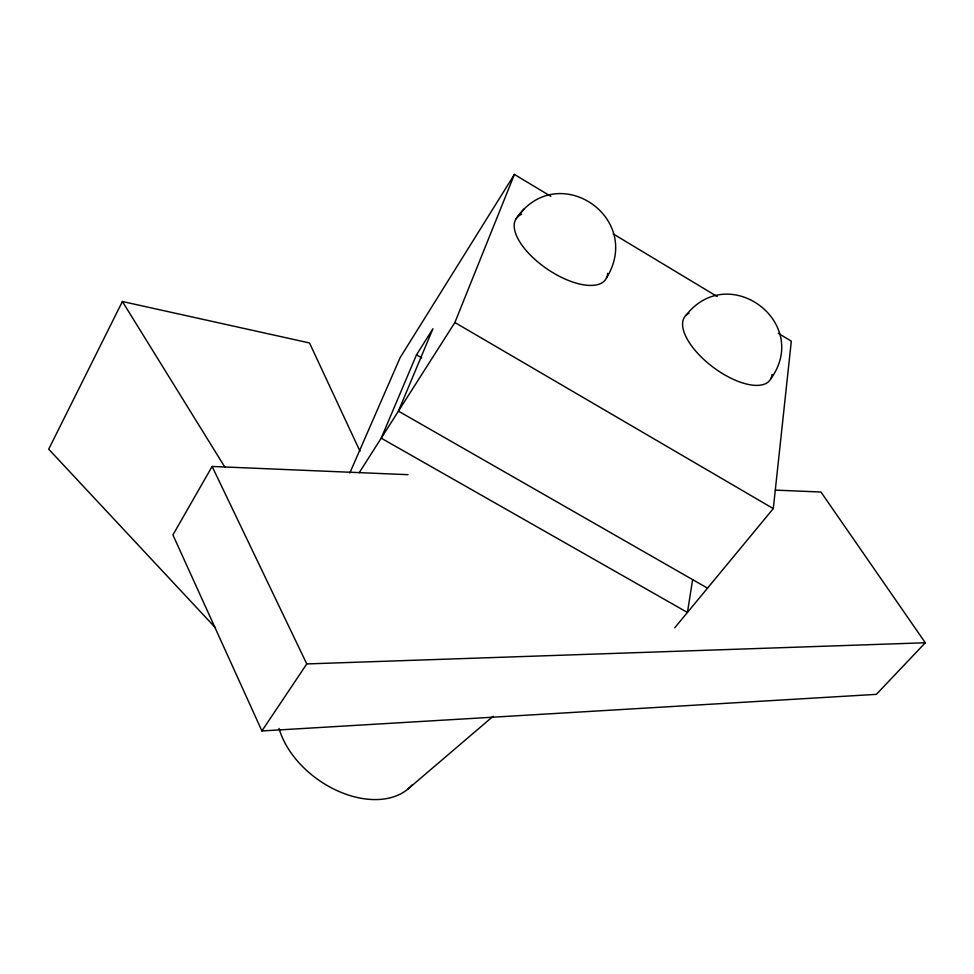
<?xml version="1.0" encoding="UTF-8"?>
<svg xmlns="http://www.w3.org/2000/svg" width="974" height="974" viewBox="0 0 974 974"><rect width="100%" height="100%" fill="white"/><g stroke="black" fill="none" stroke-linecap="round" stroke-linejoin="round"><path stroke-width="1.46" d="M674.714 627.816L773.307 508.598L791.314 341.168L778.323 333.339M692.636 579.737L687.425 612.451L381.211 438.166L416.495 354.84L432.943 328.725L398.439 411.138L707.526 588.15M359.236 472.67L454.882 322.516L514.418 174.419L550.821 196.334M349.824 472.974L400.192 357.531L514.418 174.419M359.99 451.242L309.513 342.958L122.395 301.514L48.7 449.184L215.473 627.816M606.388 278.138C644.228 216.983 556.86 158.799 516.074 218.773M407.984 474.679L212.125 466.449L172.922 534.921L261.909 730.95L876.381 694.352L925.3 642.767L820.96 492.028L775.414 490.117M770.653 379.008C811.622 322.796 728.942 260.679 686.086 315.211M261.909 730.95L306.773 663.927L925.3 642.767M517.547 216.971L523.769 209.252M407.899 789.074L493.161 716.267M416.495 354.84L421.754 357.896M454.882 322.516L773.307 508.598M613.218 233.918L717.217 296.546M122.395 301.514L225.079 467.459M212.125 466.449L306.773 663.927M412.087 784.947A79.965 53.46 35.3 0 1 339.816 791.838A79.965 53.46 35.3 0 1 279.039 728.442M607.691 273.341A54.081 24.326 34.2 0 1 546.706 268.702A54.081 24.326 34.2 0 1 521.65 214.243M772.078 374.393A53.095 23.595 36.8 0 1 713.869 367.77A53.095 23.595 36.8 0 1 689.032 313.214"/></g></svg>
